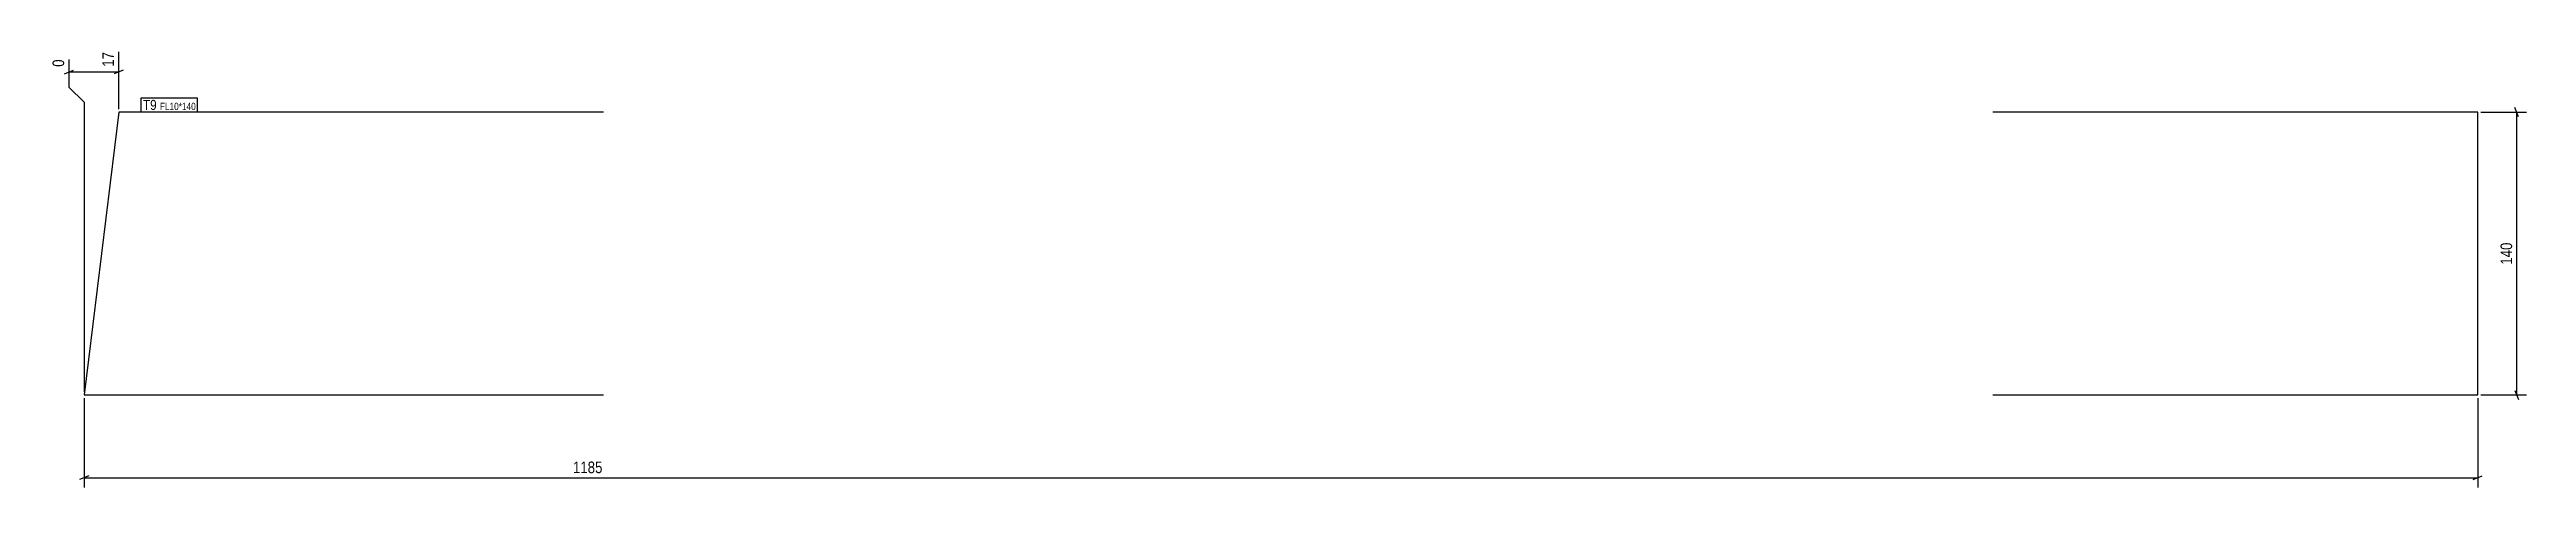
# Model space of a CAD drawing. Header units: millimetres. Extents: x 3 to 1229, y 4 to 221.
import ezdxf

# ---------------------------------------------------------------- set-up
doc = ezdxf.new("R2010")
doc.units = ezdxf.units.MM
for name, color, linetype in [('MÅLSÆTNING', 7, 'Continuous'), ('STÅL', 7, 'Continuous'), ('TEKST', 7, 'Continuous')]:
    doc.layers.add(name, color=color, linetype=linetype)
doc.styles.add('Arial Narrow', font='ARIALN.TTF', dxfattribs={"height": 0.2})

msp = doc.modelspace()

# ---------------------------------------------------------------- linework, layer by layer
at = {"layer": 'MÅLSÆTNING', "color": 7, "linetype": 'Continuous'}
for p, q in [((10.7, 209.4), (15.2, 211.2)), ((12.9, 216.5), (12.9, 202.8)), ((12.9, 210.3), (37.6, 210.3)), ((39.8, 211.2), (35.3, 209.4)), ((37.6, 191.8), (37.6, 220.2)), ((12.9, 202.8), (20.4, 195.3)), ((20.4, 195.3), (20.4, 51.8)), ((1206.9, 190.3), (1229.5, 190.3)), ((1225.6, 188), (1223.8, 192.6)), ((1224.7, 50.3), (1224.7, 190.3)), ((1206.9, 50.3), (1229.5, 50.3)), ((1223.8, 52.6), (1225.6, 48)), ((20.4, 48.8), (20.4, 4.5)), ((1205.4, 48.8), (1205.4, 4.5)), ((22.7, 10.2), (18.2, 8.4)), ((20.4, 9.3), (1205.4, 9.3)), ((1203.1, 8.4), (1207.6, 10.2))]:
    msp.add_line(p, q, dxfattribs=at)
at = {"layer": 'STÅL', "color": 2, "linetype": 'Continuous'}
for p, q in [((37.6, 190.3), (20.4, 50.3)), ((277.6, 190.3), (37.6, 190.3)), ((1205.4, 190.3), (965.4, 190.3)), ((1205.4, 50.3), (1205.4, 190.3)), ((20.4, 50.3), (277.6, 50.3)), ((965.4, 50.3), (1205.4, 50.3))]:
    msp.add_line(p, q, dxfattribs=at)

# ---------------------------------------------------------------- next in the draw order: wipeouts: each hides what was drawn before it
at = {"color": 0, "linetype": 'Continuous'}
for points in [[(36.4, 221.4), (28, 221.4), (28, 211.6), (36.4, 211.6)], [(11.7, 217.7), (3.3, 217.7), (3.3, 211.6), (11.7, 211.6)]]:
    msp.add_wipeout(points, dxfattribs=at).dxf.layer = 'MÅLSÆTNING'
at = {"color": 0}
for points, layer in [([(1223.6, 127), (1215.2, 127), (1215.2, 113.6), (1223.6, 113.6)], 'MÅLSÆTNING'), ([(278.3, 10.4), (278.3, 18.8), (261.2, 18.8), (261.2, 10.4)], 'MÅLSÆTNING'), ([(56.3, 191.4), (56.3, 196.6), (49.6, 196.6), (49.6, 191.4)], 'TEKST')]:
    msp.add_wipeout(points, dxfattribs=at).dxf.layer = layer

# ---------------------------------------------------------------- next in the draw order: texts
at = {"layer": 'MÅLSÆTNING', "color": 3, "linetype": 'Continuous', "style": 'Arial Narrow'}
for s, p in [('0', (10.5, 212.8)), ('17', (35.2, 212.8))]:
    msp.add_text(s, height=5.73, rotation=90.0002, dxfattribs=at).set_placement(p)
at = {"layer": 'MÅLSÆTNING', "color": 3, "style": 'Arial Narrow'}
msp.add_text('140', height=5.73, rotation=90.0002, dxfattribs=at).set_placement((1222.4, 114.8))
msp.add_text('1185', height=5.73, dxfattribs=at).set_placement((262.4, 11.6))

# ---------------------------------------------------------------- next in the draw order: wipeouts: each hides what was drawn before it
at = {"color": 0}
msp.add_wipeout([(56.3, 191.4), (56.3, 196.6), (49.6, 196.6), (49.6, 191.4)], dxfattribs=at).dxf.layer = 'TEKST'

# ---------------------------------------------------------------- next in the draw order: linework, layer by layer
at = {"layer": 'TEKST', "color": 7, "linetype": 'Continuous'}
msp.add_line((48.7, 190.5), (48.7, 197.5), dxfattribs=at)

# ---------------------------------------------------------------- next in the draw order: wipeouts: each hides what was drawn before it
at = {"color": 0}
msp.add_wipeout([(75.7, 191.4), (75.7, 195.1), (57.9, 195.1), (57.9, 191.4)], dxfattribs=at).dxf.layer = 'TEKST'

# ---------------------------------------------------------------- next in the draw order: wipeouts: each hides what was drawn before it
msp.add_wipeout([(75.7, 191.4), (75.7, 195.1), (57.9, 195.1), (57.9, 191.4)], dxfattribs=at).dxf.layer = 'TEKST'

# ---------------------------------------------------------------- next in the draw order: linework, layer by layer
at = {"layer": 'TEKST', "color": 7, "linetype": 'Continuous'}
for p, q in [((48.7, 197.5), (76.6, 197.5)), ((76.6, 190.5), (76.6, 197.5)), ((48.7, 190.5), (76.6, 190.5))]:
    msp.add_line(p, q, dxfattribs=at)

# ---------------------------------------------------------------- next in the draw order: texts
at = {"layer": 'TEKST', "color": 3, "style": 'Arial Narrow'}
for s, height, p in [('T9', 5.01, (49.6, 191.4)), ('FL10*140', 3.58, (57.9, 191.4))]:
    msp.add_text(s, height=height, dxfattribs=at).set_placement(p)

doc.saveas('drawing.dxf')
